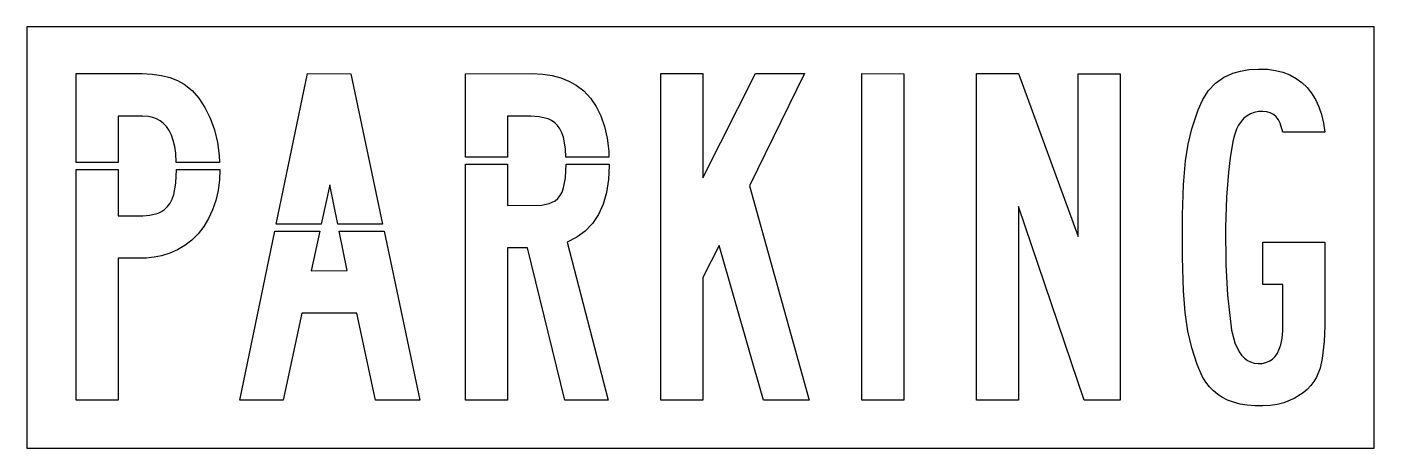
# Model space of a CAD drawing. Extents: x 0 to 96, y 0 to 30.
import ezdxf

# ---------------------------------------------------------------- set-up
doc = ezdxf.new("R2010")
doc.units = 0
doc.layers.add('CUT', color=7, linetype='Continuous')
doc.layers.add('OUTSIDE', color=1, linetype='Continuous')

msp = doc.modelspace()

# ---------------------------------------------------------------- linework, layer by layer
at = {"layer": 'CUT'}
for points in [[(91.7134, 4.7446), (91.4908, 4.4521), (91.2376, 4.1829), (90.9548, 3.9379), (90.3123, 3.5296), (89.5682, 3.231), (89.087, 3.1103), (88.5854, 3.0333), (88.0757, 3), (87.4983, 3.0077), (86.9568, 3.0524), (86.4531, 3.1352), (85.9861, 3.2571), (85.5617, 3.4165), (85.1962, 3.6015), (84.8591, 3.8227), (84.5492, 4.081), (84.2708, 4.3719), (84.0174, 4.7004), (83.7837, 5.0748), (83.5742, 5.4903), (83.388, 5.948), (83.0111, 7.1305), (82.7396, 8.328), (82.5475, 9.6554), (82.4216, 11.2051), (82.3439, 13.5809), (82.3449, 16.6101), (82.4166, 18.7505), (82.5639, 20.4583), (82.7503, 21.6522), (83.0097, 22.7497), (83.4586, 24.0978), (83.7892, 24.8345), (84.2027, 25.4743), (84.6929, 25.996), (85.2631, 26.4041), (85.9244, 26.7054), (86.4704, 26.8595), (87.0751, 26.9577), (87.7613, 27), (88.4113, 26.9819), (88.9778, 26.9055), (89.5046, 26.7729), (89.9981, 26.5816), (90.4498, 26.3348), (90.8538, 26.0379), (91.2213, 25.6838), (91.5455, 25.2773), (91.826, 24.8198), (92.0623, 24.3124), (92.2537, 23.7563), (92.4002, 23.1525), (92.4998, 22.5122), (89.5065, 22.5117), (89.3176, 23.145), (89.1815, 23.394), (89.0205, 23.5939), (88.8315, 23.7521), (88.6073, 23.8719), (88.3531, 23.9478), (88.0693, 23.9794), (87.7586, 23.9675), (87.4665, 23.9133), (87.1953, 23.8163), (86.9456, 23.676), (86.7186, 23.4922), (86.5196, 23.2702), (86.344, 23.0059), (86.1961, 22.7071), (86.0521, 22.3021), (85.9446, 21.85), (85.7507, 20.6817), (85.6177, 19.6596), (85.4767, 17.8628), (85.4201, 15.7041), (85.4446, 13.0723), (85.561, 10.893), (85.8329, 8.3871), (86.0818, 7.4988), (86.3839, 6.8601), (86.5602, 6.6123), (86.7568, 6.4071), (86.9699, 6.2481), (87.205, 6.1306), (87.4632, 6.0546), (87.746, 6.0208), (88.033, 6.0304), (88.2968, 6.0867), (88.5358, 6.1879), (88.7545, 6.3366), (88.9462, 6.529), (89.1101, 6.7628), (89.2459, 7.0362), (89.3556, 7.3557), (89.453, 7.8266), (89.4979, 8.3557), (89.501, 11.6532), (88.0835, 11.6548), (88.0852, 14.6745), (92.4986, 14.6745), (92.5, 8.7133), (92.447, 7.5814), (92.2965, 6.371), (92.1661, 5.6904), (91.9039, 5.0592)], [(10.1293, 22.6155), (9.9355, 22.8982), (9.7122, 23.1343), (9.4861, 23.3079), (9.2363, 23.4457), (8.9622, 23.548), (8.6572, 23.6169), (8.2269, 23.6537), (6.499, 23.6541), (6.4983, 20.3536), (3.5008, 20.3536), (3.5, 26.675), (8.2231, 26.6747), (8.9223, 26.6389), (9.5819, 26.5426), (10.1899, 26.3883), (10.7354, 26.1784), (11.2028, 25.9195), (11.7655, 25.4622), (12.2498, 24.9206), (12.6863, 24.2616), (13.0583, 23.5068), (13.358, 22.6683), (13.5746, 21.7757), (13.7055, 20.8443), (13.7278, 20.3536), (10.6412, 20.3536), (10.6057, 21.0044), (10.5314, 21.4809), (10.4271, 21.9079), (10.293, 22.2858)], [(17.7698, 15.944), (19.9977, 26.6731), (23.083, 26.6682), (25.3451, 15.944), (22.1565, 15.944), (21.5831, 18.7505), (21.5814, 18.7517), (20.9701, 15.944)], [(37.8106, 22.985), (37.6108, 23.1809), (37.3935, 23.3305), (37.1384, 23.4517), (36.5143, 23.6069), (35.9086, 23.6525), (34.2513, 23.6541), (34.2514, 20.7211), (31.2492, 20.7211), (31.2492, 26.6705), (35.9749, 26.6747), (36.7587, 26.6331), (37.422, 26.5319), (38.0438, 26.3678), (38.6086, 26.1454), (39.1302, 25.8592), (39.6857, 25.4376), (40.1638, 24.9345), (40.5735, 24.3405), (40.906, 23.6672), (41.1654, 22.9096), (41.3511, 22.0677), (41.4627, 21.1422), (41.4781, 20.7211), (38.3951, 20.7211), (38.3692, 21.3248), (38.2281, 22.1378), (38.1179, 22.4666), (37.9813, 22.7439)], [(48.1652, 3.4079), (45.1662, 3.4102), (45.1662, 26.6743), (48.1652, 26.6724), (48.1652, 19.2473), (51.9169, 26.675), (55.4151, 26.6722), (51.5005, 18.6728), (55.7498, 3.4074), (52.4978, 3.4135), (49.3316, 14.4283), (48.1652, 12.143)], [(62.4988, 3.4074), (59.4998, 3.4107), (59.4998, 26.675), (62.4988, 26.6717)], [(67.6667, 26.6733), (70.6662, 26.6736), (74.9154, 15.0831), (74.9154, 26.6705), (77.917, 26.6708), (77.917, 3.4074), (75.3332, 3.4074), (70.6657, 17.2053), (70.6657, 3.4081), (67.6667, 3.41)], [(39.1867, 15.013), (38.4989, 14.675), (41.4124, 3.4074), (38.3307, 3.4104), (35.6604, 14.2652), (34.2482, 14.2585), (34.2482, 3.4104), (31.2492, 3.4074), (31.2492, 20.2191), (34.2514, 20.2191), (34.2515, 17.286), (36.68, 17.3053), (37.2235, 17.4119), (37.6455, 17.619), (37.8391, 17.7863), (38.0011, 17.9922), (38.1333, 18.2384), (38.2378, 18.5271), (38.3732, 19.2605), (38.4152, 20.2191), (41.4964, 20.2191), (41.4995, 20.1342), (41.4499, 19.13), (41.3041, 18.2114), (41.0644, 17.3828), (40.7295, 16.6413), (40.3042, 15.9986), (39.7909, 15.4565)], [(12.197, 15.2634), (11.7391, 14.8073), (11.2615, 14.4369), (10.7409, 14.1263), (10.1799, 13.878), (9.5883, 13.6961), (9.0658, 13.5939), (8.52, 13.5393), (6.4976, 13.5251), (6.4973, 3.4074), (3.5031, 3.4074), (3.5009, 19.8516), (6.4982, 19.8516), (6.4976, 16.5519), (8.2513, 16.551), (8.7487, 16.5864), (9.346, 16.7353), (9.5925, 16.8528), (9.811, 17.0017), (10.0193, 17.202), (10.1963, 17.4433), (10.3426, 17.7267), (10.4625, 18.062), (10.6152, 18.8675), (10.6626, 19.8516), (13.7474, 19.8516), (13.7154, 19.1039), (13.6171, 18.3519), (13.4539, 17.636), (13.2293, 16.9682), (12.9421, 16.3442), (12.597, 15.775)], [(20.8608, 15.442), (20.2495, 12.6344), (22.8314, 12.6409), (22.2591, 15.442), (25.451, 15.442), (27.9896, 3.4074), (24.8322, 3.4081), (23.4993, 9.6122), (19.5866, 9.6122), (18.2509, 3.4114), (15.1673, 3.4118), (17.6655, 15.442)]]:
    msp.add_lwpolyline(points, close=True, dxfattribs=at)
at = {"layer": 'OUTSIDE'}
msp.add_lwpolyline([(0, 0), (96, 0), (96, 30), (0, 30)], close=True, dxfattribs=at)

doc.saveas('drawing.dxf')
